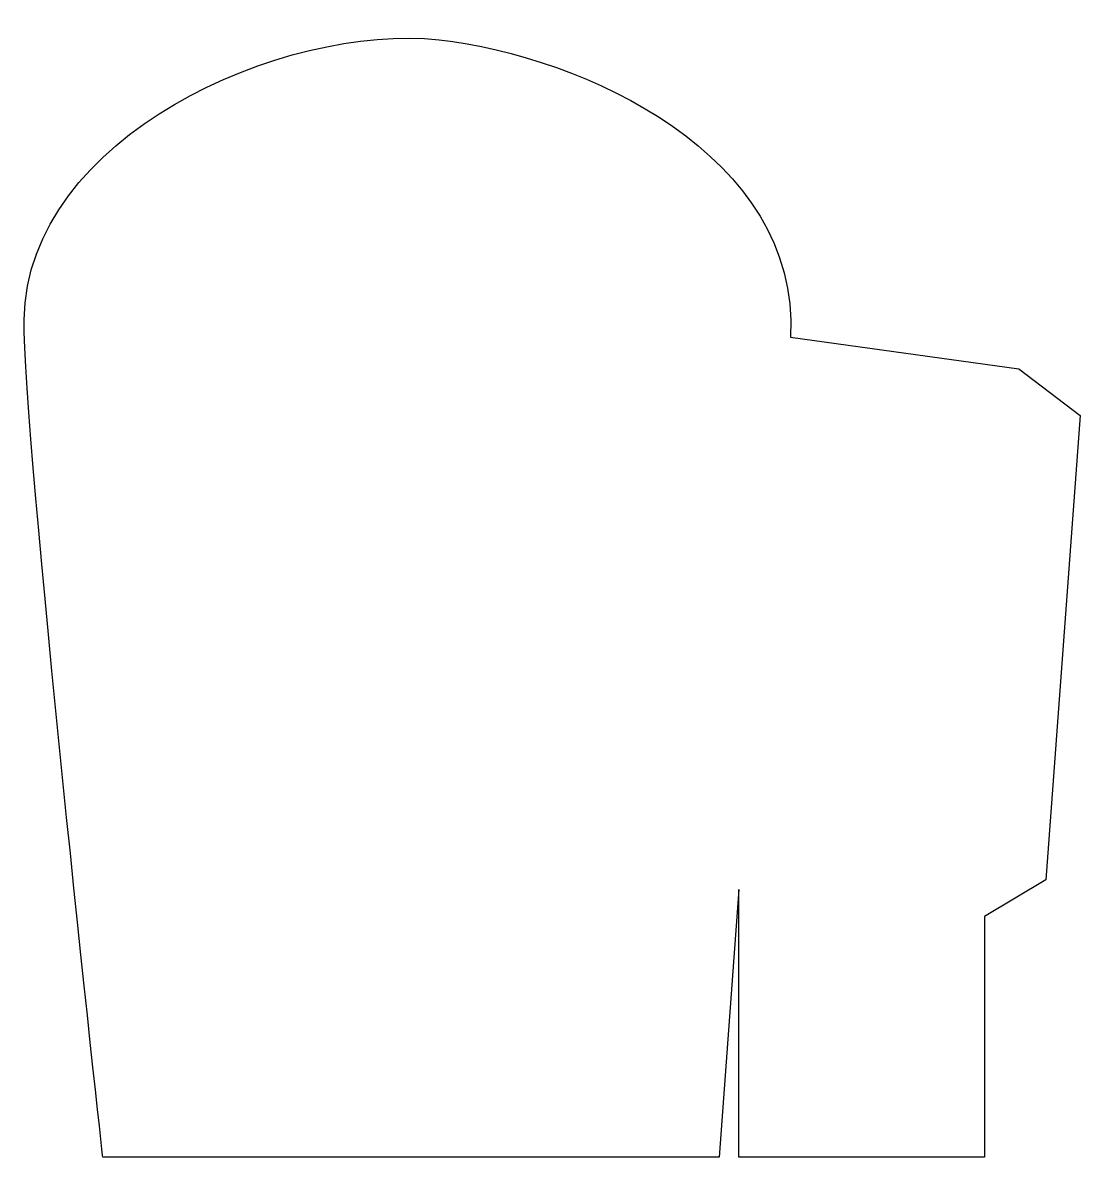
# Model space of a CAD drawing. Header units: centimetres. Extents: x -10.6 to 10.6, y -11.2 to 11.5.
import ezdxf

# ---------------------------------------------------------------- set-up
doc = ezdxf.new("R2010")
doc.units = ezdxf.units.CM
doc.header["$MEASUREMENT"] = 0
doc.layers.add('Camada 1', color=7, linetype='Continuous')

msp = doc.modelspace()

# ---------------------------------------------------------------- linework, layer by layer
at = {"layer": 'Camada 1'}
msp.add_open_spline([(-8.98296, -11.18482), (-8.98296, -11.18482), (3.33826, -11.18482), (3.33826, -11.18482), (3.33826, -11.18482), (3.33826, -11.18482), (3.73095, -5.83418), (3.73095, -5.83418), (3.73095, -5.83418), (3.73095, -5.83418), (3.73095, -11.18482), (3.73095, -11.18482), (3.73095, -11.18482), (3.73095, -11.18482), (8.63982, -11.18482), (8.63982, -11.18482), (8.63982, -11.18482), (8.63982, -11.18482), (8.63982, -6.37417), (8.63982, -6.37417), (8.63982, -6.37417), (8.63982, -6.37417), (9.86701, -5.63786), (9.86701, -5.63786), (9.86701, -5.63786), (9.86701, -5.63786), (10.55427, 3.63989), (10.55427, 3.63989), (10.55427, 3.63989), (10.55427, 3.63989), (9.32705, 4.57257), (9.32705, 4.57257), (9.32705, 4.57257), (9.32705, 4.57257), (4.76182, 5.21072), (4.76182, 5.21072), (4.76182, 5.21072), (4.95815, 8.84326), (0.6244, 10.8302), (-2.25786, 11.15043), (-2.25786, 11.15043), (-5.35042, 11.49407), (-10.50471, 9.23598), (-10.55382, 5.55433), (-10.55382, 5.55433), (-10.58396, 3.29434), (-8.98296, -11.18482), (-8.98296, -11.18482)], degree=3, knots=[0, 0, 0, 0, 0.07692308, 0.07692308, 0.07692308, 0.07692308, 0.15384615, 0.15384615, 0.15384615, 0.15384615, 0.23076923, 0.23076923, 0.23076923, 0.23076923, 0.30769231, 0.30769231, 0.30769231, 0.30769231, 0.38461538, 0.38461538, 0.38461538, 0.38461538, 0.46153846, 0.46153846, 0.46153846, 0.46153846, 0.53846154, 0.53846154, 0.53846154, 0.53846154, 0.61538462, 0.61538462, 0.61538462, 0.61538462, 0.69230769, 0.69230769, 0.69230769, 0.69230769, 0.76923077, 0.76923077, 0.76923077, 0.76923077, 0.84615385, 0.84615385, 0.84615385, 0.84615385, 1, 1, 1, 1], dxfattribs=at)

doc.saveas('drawing.dxf')
